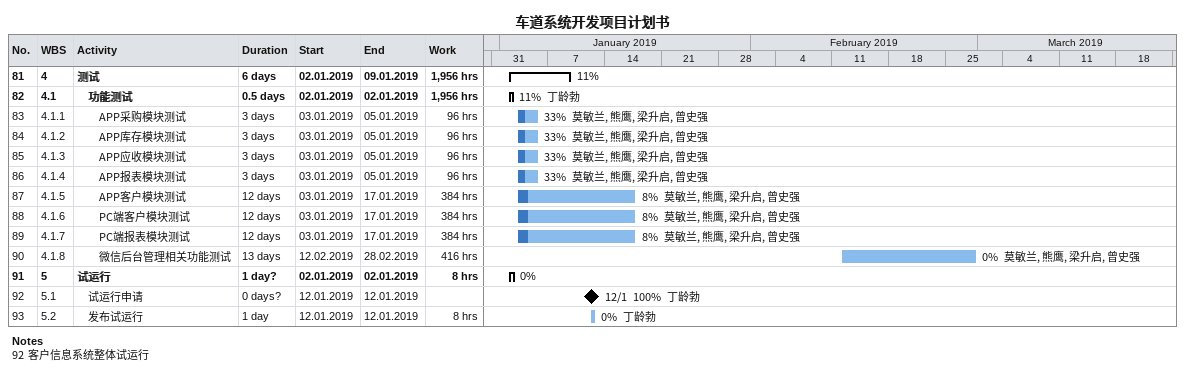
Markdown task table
车道系统开发项目计划书

| ID | WBS | Task | Duration | Start | Finish | Resources | % complete | Work (h) |
|---|---|---|---|---|---|---|---|---|
| 81 | 4 | **测试** | 6d | 2019-01-02 | 2019-01-09 |  | 11 | 1956 |
| 82 | 4.1 | **功能测试** | 0.5d | 2019-01-02 | 2019-01-02 | 丁龄勃 | 11 | 1956 |
| 83 | 4.1.1 | APP采购模块测试 | 3d | 2019-01-03 | 2019-01-05 | 莫敏兰, 熊鹰, 梁升启, 曾史强 | 33 | 96 |
| 84 | 4.1.2 | APP库存模块测试 | 3d | 2019-01-03 | 2019-01-05 | 莫敏兰, 熊鹰, 梁升启, 曾史强 | 33 | 96 |
| 85 | 4.1.3 | APP应收模块测试 | 3d | 2019-01-03 | 2019-01-05 | 莫敏兰, 熊鹰, 梁升启, 曾史强 | 33 | 96 |
| 86 | 4.1.4 | APP报表模块测试 | 3d | 2019-01-03 | 2019-01-05 | 莫敏兰, 熊鹰, 梁升启, 曾史强 | 33 | 96 |
| 87 | 4.1.5 | APP客户模块测试 | 12d | 2019-01-03 | 2019-01-17 | 莫敏兰, 熊鹰, 梁升启, 曾史强 | 8 | 384 |
| 88 | 4.1.6 | PC端客户模块测试 | 12d | 2019-01-03 | 2019-01-17 | 莫敏兰, 熊鹰, 梁升启, 曾史强 | 8 | 384 |
| 89 | 4.1.7 | PC端报表模块测试 | 12d | 2019-01-03 | 2019-01-17 | 莫敏兰, 熊鹰, 梁升启, 曾史强 | 8 | 384 |
| 90 | 4.1.8 | 微信后台管理相关功能测试 | 13d | 2019-02-12 | 2019-02-28 | 莫敏兰, 熊鹰, 梁升启, 曾史强 | 0 | 416 |
| 91 | 5 | **试运行** | 1d? | 2019-01-02 | 2019-01-02 |  | 0 | 8 |
| 92 | 5.1 | 试运行申请 | 0d? | 2019-01-12 | 2019-01-12 | 丁龄勃 | 100 |  |
| 93 | 5.2 | 发布试运行 | 1d | 2019-01-12 | 2019-01-12 | 丁龄勃 | 0 | 8 |

Notes
- 92: 客户信息系统整体试运行
